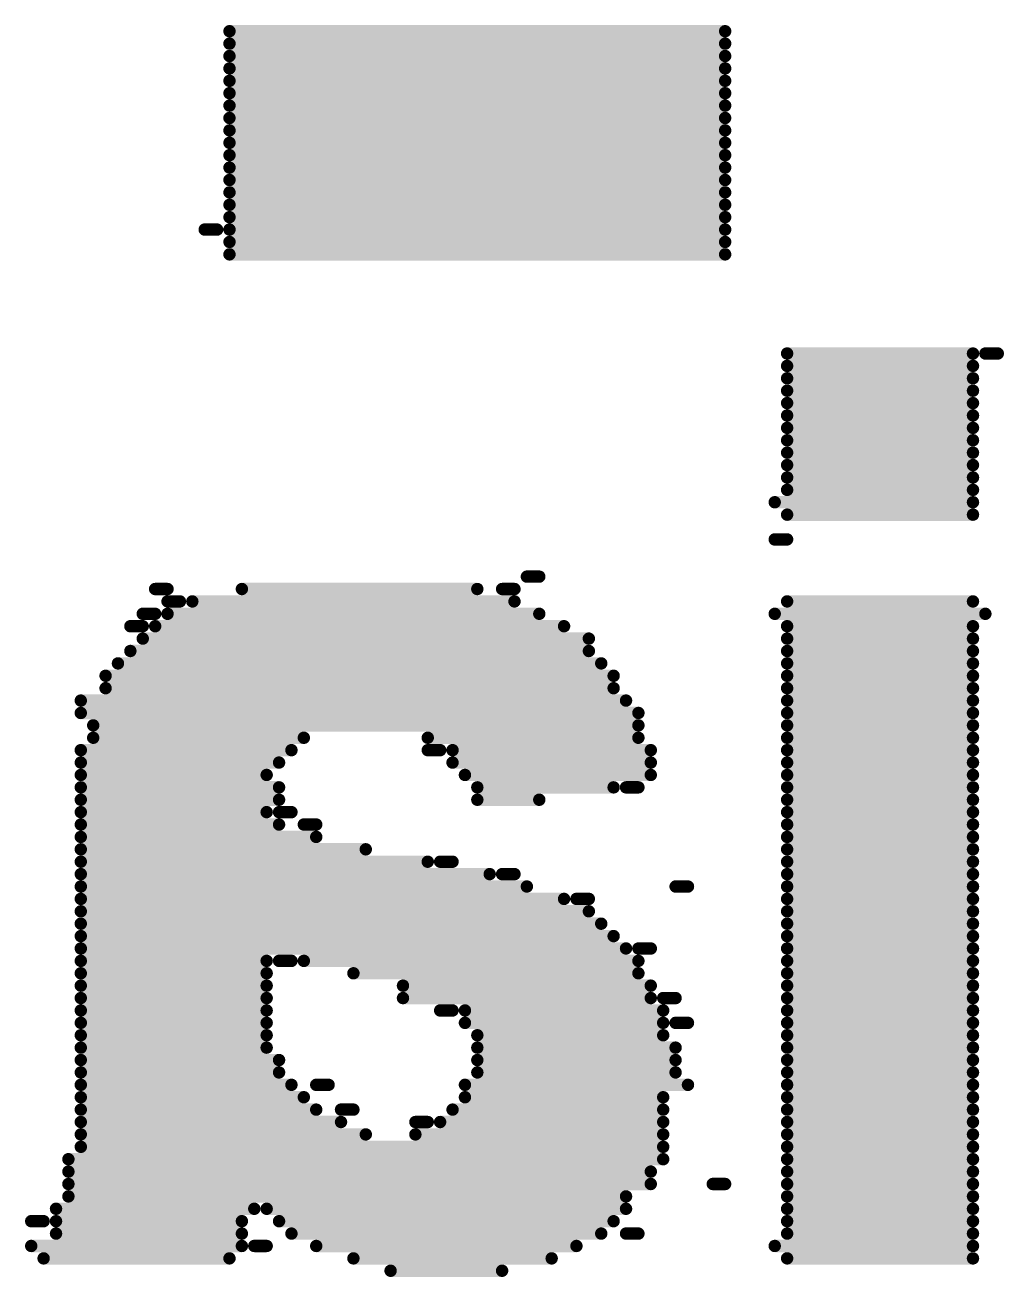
# Model space of a CAD drawing. Header units: millimetres. Extents: x -8 to 110, y -24 to 86.
# Drawn here: x 8.762 to 10.768, y 49.956 to 52.521 of the extents above; entities that cross this region are included whole.
import ezdxf

# ---------------------------------------------------------------- set-up
doc = ezdxf.new("R2010")
doc.units = ezdxf.units.MM
doc.layers.add('BottomOverlay', color=54, linetype='Continuous')

msp = doc.modelspace()

# ---------------------------------------------------------------- linework, layer by layer
at = {"layer": 'BottomOverlay', "const_width": 0.0254}
for points in [[(9.1808, 52.5082), (10.1968, 52.5082)], [(9.1808, 52.4828), (10.1968, 52.4828)], [(9.1808, 52.4574), (10.1968, 52.4574)], [(9.1808, 52.432), (10.1968, 52.432)], [(9.1808, 52.4066), (10.1968, 52.4066)], [(9.1808, 52.3812), (10.1968, 52.3812)], [(9.1808, 52.3558), (10.1968, 52.3558)], [(9.1808, 52.3304), (10.1968, 52.3304)], [(9.1808, 52.305), (10.1968, 52.305)], [(9.1808, 52.2796), (10.1968, 52.2796)], [(9.1808, 52.2542), (10.1968, 52.2542)], [(9.1808, 52.2288), (10.1968, 52.2288)], [(9.1808, 52.2034), (10.1968, 52.2034)], [(9.1808, 52.178), (10.1968, 52.178)], [(9.1808, 52.1526), (10.1968, 52.1526)], [(9.1808, 52.1272), (10.1968, 52.1272)], [(9.13, 52.1018), (9.1554, 52.1018)], [(9.1808, 52.1018), (10.1968, 52.1018)], [(9.1808, 52.0764), (10.1968, 52.0764)], [(9.1808, 52.051), (10.1968, 52.051)], [(10.3238, 51.8478), (10.7048, 51.8478)], [(10.7302, 51.8478), (10.7556, 51.8478)], [(10.3238, 51.8224), (10.7048, 51.8224)], [(10.3238, 51.797), (10.7048, 51.797)], [(10.3238, 51.7716), (10.7048, 51.7716)], [(10.3238, 51.7462), (10.7048, 51.7462)], [(10.3238, 51.7208), (10.7048, 51.7208)], [(10.3238, 51.6954), (10.7048, 51.6954)], [(10.3238, 51.67), (10.7048, 51.67)], [(10.3238, 51.6446), (10.7048, 51.6446)], [(10.3238, 51.6192), (10.7048, 51.6192)], [(10.3238, 51.5938), (10.7048, 51.5938)], [(10.3238, 51.5684), (10.7048, 51.5684)], [(10.2984, 51.543), (10.7048, 51.543)], [(10.3238, 51.5176), (10.7048, 51.5176)], [(10.2984, 51.4668), (10.3238, 51.4668)], [(9.7904, 51.3906), (9.8158, 51.3906)], [(9.0284, 51.3652), (9.0538, 51.3652)], [(9.2062, 51.3652), (9.6888, 51.3652)], [(9.7396, 51.3652), (9.765, 51.3652)], [(9.0538, 51.3398), (9.0792, 51.3398)], [(9.1046, 51.3398), (9.765, 51.3398)], [(10.3238, 51.3398), (10.7048, 51.3398)], [(9.003, 51.3144), (9.0284, 51.3144)], [(9.0538, 51.3144), (9.8158, 51.3144)], [(10.2984, 51.3144), (10.7302, 51.3144)], [(8.9776, 51.289), (9.003, 51.289)], [(9.0284, 51.289), (9.8666, 51.289)], [(10.3238, 51.289), (10.7048, 51.289)], [(9.003, 51.2636), (9.9174, 51.2636)], [(10.3238, 51.2636), (10.7048, 51.2636)], [(8.9776, 51.2382), (9.9174, 51.2382)], [(10.3238, 51.2382), (10.7048, 51.2382)], [(8.9522, 51.2128), (9.9428, 51.2128)], [(10.3238, 51.2128), (10.7048, 51.2128)], [(8.9268, 51.1874), (9.9682, 51.1874)], [(10.3238, 51.1874), (10.7048, 51.1874)], [(8.9268, 51.162), (9.9682, 51.162)], [(10.3238, 51.162), (10.7048, 51.162)], [(8.876, 51.1366), (9.9936, 51.1366)], [(10.3238, 51.1366), (10.7048, 51.1366)], [(8.876, 51.1112), (10.019, 51.1112)], [(10.3238, 51.1112), (10.7048, 51.1112)], [(8.9014, 51.0858), (10.019, 51.0858)], [(10.3238, 51.0858), (10.7048, 51.0858)], [(8.9014, 51.0604), (9.3332, 51.0604)], [(9.5872, 51.0604), (10.019, 51.0604)], [(10.3238, 51.0604), (10.7048, 51.0604)], [(8.876, 51.035), (9.3078, 51.035)], [(9.5872, 51.035), (9.6126, 51.035)], [(9.638, 51.035), (10.0444, 51.035)], [(10.3238, 51.035), (10.7048, 51.035)], [(8.876, 51.0096), (9.2824, 51.0096)], [(9.638, 51.0096), (10.0444, 51.0096)], [(10.3238, 51.0096), (10.7048, 51.0096)], [(8.876, 50.9842), (9.257, 50.9842)], [(9.6634, 50.9842), (10.0444, 50.9842)], [(10.3238, 50.9842), (10.7048, 50.9842)], [(8.876, 50.9588), (9.2824, 50.9588)], [(9.6888, 50.9588), (9.9682, 50.9588)], [(9.9936, 50.9588), (10.019, 50.9588)], [(10.3238, 50.9588), (10.7048, 50.9588)], [(8.876, 50.9334), (9.2824, 50.9334)], [(9.6888, 50.9334), (9.8158, 50.9334)], [(10.3238, 50.9334), (10.7048, 50.9334)], [(8.876, 50.908), (9.257, 50.908)], [(9.2824, 50.908), (9.3078, 50.908)], [(10.3238, 50.908), (10.7048, 50.908)], [(8.876, 50.8826), (9.2824, 50.8826)], [(9.3332, 50.8826), (9.3586, 50.8826)], [(10.3238, 50.8826), (10.7048, 50.8826)], [(8.876, 50.8572), (9.3586, 50.8572)], [(10.3238, 50.8572), (10.7048, 50.8572)], [(8.876, 50.8318), (9.4602, 50.8318)], [(10.3238, 50.8318), (10.7048, 50.8318)], [(8.876, 50.8064), (9.5872, 50.8064)], [(9.6126, 50.8064), (9.638, 50.8064)], [(10.3238, 50.8064), (10.7048, 50.8064)], [(8.876, 50.781), (9.7142, 50.781)], [(9.7396, 50.781), (9.765, 50.781)], [(10.3238, 50.781), (10.7048, 50.781)], [(8.876, 50.7556), (9.7904, 50.7556)], [(10.0952, 50.7556), (10.1206, 50.7556)], [(10.3238, 50.7556), (10.7048, 50.7556)], [(8.876, 50.7302), (9.8666, 50.7302)], [(9.892, 50.7302), (9.9174, 50.7302)], [(10.3238, 50.7302), (10.7048, 50.7302)], [(8.876, 50.7048), (9.9174, 50.7048)], [(10.3238, 50.7048), (10.7048, 50.7048)], [(8.876, 50.6794), (9.9428, 50.6794)], [(8.876, 50.654), (9.9682, 50.654)], [(10.3238, 50.6794), (10.7048, 50.6794)], [(10.3238, 50.654), (10.7048, 50.654)], [(8.876, 50.6286), (9.9936, 50.6286)], [(10.019, 50.6286), (10.0444, 50.6286)], [(10.3238, 50.6286), (10.7048, 50.6286)], [(8.876, 50.6032), (9.257, 50.6032)], [(9.2824, 50.6032), (9.3078, 50.6032)], [(9.3332, 50.6032), (10.019, 50.6032)], [(10.3238, 50.6032), (10.7048, 50.6032)], [(8.876, 50.5778), (9.257, 50.5778)], [(9.4348, 50.5778), (10.019, 50.5778)], [(10.3238, 50.5778), (10.7048, 50.5778)], [(8.876, 50.5524), (9.257, 50.5524)], [(9.5364, 50.5524), (10.0444, 50.5524)], [(10.3238, 50.5524), (10.7048, 50.5524)], [(8.876, 50.527), (9.257, 50.527)], [(9.5364, 50.527), (10.0444, 50.527)], [(10.0698, 50.527), (10.0952, 50.527)], [(10.3238, 50.527), (10.7048, 50.527)], [(8.876, 50.5016), (9.257, 50.5016)], [(9.6126, 50.5016), (9.638, 50.5016)], [(9.6634, 50.5016), (10.0698, 50.5016)], [(10.3238, 50.5016), (10.7048, 50.5016)], [(8.876, 50.4762), (9.257, 50.4762)], [(9.6634, 50.4762), (10.0698, 50.4762)], [(10.0952, 50.4762), (10.1206, 50.4762)], [(10.3238, 50.4762), (10.7048, 50.4762)], [(8.876, 50.4508), (9.257, 50.4508)], [(9.6888, 50.4508), (10.0698, 50.4508)], [(10.3238, 50.4508), (10.7048, 50.4508)], [(8.876, 50.4254), (9.257, 50.4254)], [(9.6888, 50.4254), (10.0952, 50.4254)], [(10.3238, 50.4254), (10.7048, 50.4254)], [(8.876, 50.4), (9.2824, 50.4)], [(9.6888, 50.4), (10.0952, 50.4)], [(10.3238, 50.4), (10.7048, 50.4)], [(8.876, 50.3746), (9.2824, 50.3746)], [(9.6888, 50.3746), (10.0952, 50.3746)], [(10.3238, 50.3746), (10.7048, 50.3746)], [(8.876, 50.3492), (9.3078, 50.3492)], [(9.3586, 50.3492), (9.384, 50.3492)], [(9.6634, 50.3492), (10.1206, 50.3492)], [(10.3238, 50.3492), (10.7048, 50.3492)], [(8.876, 50.3238), (9.3332, 50.3238)], [(9.6634, 50.3238), (10.0698, 50.3238)], [(10.3238, 50.3238), (10.7048, 50.3238)], [(8.876, 50.2984), (9.3586, 50.2984)], [(9.4094, 50.2984), (9.4348, 50.2984)], [(9.638, 50.2984), (10.0698, 50.2984)], [(10.3238, 50.2984), (10.7048, 50.2984)], [(8.876, 50.273), (9.4094, 50.273)], [(9.5618, 50.273), (9.5872, 50.273)], [(9.6126, 50.273), (10.0698, 50.273)], [(10.3238, 50.273), (10.7048, 50.273)], [(8.876, 50.2476), (9.4602, 50.2476)], [(9.5618, 50.2476), (10.0698, 50.2476)], [(10.3238, 50.2476), (10.7048, 50.2476)], [(8.876, 50.2222), (10.0698, 50.2222)], [(10.3238, 50.2222), (10.7048, 50.2222)], [(8.8506, 50.1968), (10.0698, 50.1968)], [(10.3238, 50.1968), (10.7048, 50.1968)], [(8.8506, 50.1714), (10.0444, 50.1714)], [(10.3238, 50.1714), (10.7048, 50.1714)], [(8.8506, 50.146), (10.0444, 50.146)], [(10.1714, 50.146), (10.1968, 50.146)], [(10.3238, 50.146), (10.7048, 50.146)], [(8.8506, 50.1206), (9.9936, 50.1206)], [(10.3238, 50.1206), (10.7048, 50.1206)], [(8.8252, 50.0952), (9.2316, 50.0952)], [(9.257, 50.0952), (9.9936, 50.0952)], [(10.3238, 50.0952), (10.7048, 50.0952)], [(8.7744, 50.0698), (8.7998, 50.0698)], [(8.8252, 50.0698), (9.2062, 50.0698)], [(9.2824, 50.0698), (9.9682, 50.0698)], [(10.3238, 50.0698), (10.7048, 50.0698)], [(8.8252, 50.0444), (9.2062, 50.0444)], [(9.3078, 50.0444), (9.9428, 50.0444)], [(9.9936, 50.0444), (10.019, 50.0444)], [(10.3238, 50.0444), (10.7048, 50.0444)], [(8.7744, 50.019), (9.2062, 50.019)], [(9.2316, 50.019), (9.257, 50.019)], [(9.3586, 50.019), (9.892, 50.019)], [(10.2984, 50.019), (10.7048, 50.019)], [(8.7998, 49.9936), (9.1808, 49.9936)], [(9.4348, 49.9936), (9.8412, 49.9936)], [(10.3238, 49.9936), (10.7048, 49.9936)], [(9.511, 49.9682), (9.7396, 49.9682)]]:
    msp.add_lwpolyline(points, dxfattribs=at)
at = {"layer": 'BottomOverlay', "const_width": 0.0127}
for points in [[(9.1745, 52.5082, 1), (9.1872, 52.5082, 1)], [(10.1905, 52.5082, 1), (10.2032, 52.5082, 1)], [(9.1745, 52.4828, 1), (9.1872, 52.4828, 1)], [(10.1905, 52.4828, 1), (10.2032, 52.4828, 1)], [(9.1745, 52.4574, 1), (9.1872, 52.4574, 1)], [(10.1905, 52.4574, 1), (10.2032, 52.4574, 1)], [(9.1745, 52.432, 1), (9.1872, 52.432, 1)], [(10.1905, 52.432, 1), (10.2032, 52.432, 1)], [(9.1745, 52.4066, 1), (9.1872, 52.4066, 1)], [(10.1905, 52.4066, 1), (10.2032, 52.4066, 1)], [(9.1745, 52.3812, 1), (9.1872, 52.3812, 1)], [(10.1905, 52.3812, 1), (10.2032, 52.3812, 1)], [(9.1745, 52.3558, 1), (9.1872, 52.3558, 1)], [(10.1905, 52.3558, 1), (10.2032, 52.3558, 1)], [(9.1745, 52.3304, 1), (9.1872, 52.3304, 1)], [(10.1905, 52.3304, 1), (10.2032, 52.3304, 1)], [(9.1745, 52.305, 1), (9.1872, 52.305, 1)], [(10.1905, 52.305, 1), (10.2032, 52.305, 1)], [(9.1745, 52.2796, 1), (9.1872, 52.2796, 1)], [(10.1905, 52.2796, 1), (10.2032, 52.2796, 1)], [(9.1745, 52.2542, 1), (9.1872, 52.2542, 1)], [(10.1905, 52.2542, 1), (10.2032, 52.2542, 1)], [(9.1745, 52.2288, 1), (9.1872, 52.2288, 1)], [(10.1905, 52.2288, 1), (10.2032, 52.2288, 1)], [(9.1745, 52.2034, 1), (9.1872, 52.2034, 1)], [(10.1905, 52.2034, 1), (10.2032, 52.2034, 1)], [(9.1745, 52.178, 1), (9.1872, 52.178, 1)], [(10.1905, 52.178, 1), (10.2032, 52.178, 1)], [(9.1745, 52.1526, 1), (9.1872, 52.1526, 1)], [(10.1905, 52.1526, 1), (10.2032, 52.1526, 1)], [(9.1745, 52.1272, 1), (9.1872, 52.1272, 1)], [(10.1905, 52.1272, 1), (10.2032, 52.1272, 1)], [(9.1237, 52.1018, 1), (9.1364, 52.1018, 1)], [(9.1491, 52.1018, 1), (9.1618, 52.1018, 1)], [(9.1745, 52.1018, 1), (9.1872, 52.1018, 1)], [(10.1905, 52.1018, 1), (10.2032, 52.1018, 1)], [(9.1745, 52.0764, 1), (9.1872, 52.0764, 1)], [(10.1905, 52.0764, 1), (10.2032, 52.0764, 1)], [(9.1745, 52.051, 1), (9.1872, 52.051, 1)], [(10.1905, 52.051, 1), (10.2032, 52.051, 1)], [(10.3175, 51.8478, 1), (10.3302, 51.8478, 1)], [(10.6985, 51.8478, 1), (10.7112, 51.8478, 1)], [(10.7239, 51.8478, 1), (10.7366, 51.8478, 1)], [(10.7493, 51.8478, 1), (10.762, 51.8478, 1)], [(10.3175, 51.8224, 1), (10.3302, 51.8224, 1)], [(10.6985, 51.8224, 1), (10.7112, 51.8224, 1)], [(10.3175, 51.797, 1), (10.3302, 51.797, 1)], [(10.6985, 51.797, 1), (10.7112, 51.797, 1)], [(10.3175, 51.7716, 1), (10.3302, 51.7716, 1)], [(10.6985, 51.7716, 1), (10.7112, 51.7716, 1)], [(10.3175, 51.7462, 1), (10.3302, 51.7462, 1)], [(10.6985, 51.7462, 1), (10.7112, 51.7462, 1)], [(10.3175, 51.7208, 1), (10.3302, 51.7208, 1)], [(10.6985, 51.7208, 1), (10.7112, 51.7208, 1)], [(10.3175, 51.6954, 1), (10.3302, 51.6954, 1)], [(10.6985, 51.6954, 1), (10.7112, 51.6954, 1)], [(10.3175, 51.67, 1), (10.3302, 51.67, 1)], [(10.6985, 51.67, 1), (10.7112, 51.67, 1)], [(10.3175, 51.6446, 1), (10.3302, 51.6446, 1)], [(10.6985, 51.6446, 1), (10.7112, 51.6446, 1)], [(10.3175, 51.6192, 1), (10.3302, 51.6192, 1)], [(10.6985, 51.6192, 1), (10.7112, 51.6192, 1)], [(10.3175, 51.5938, 1), (10.3302, 51.5938, 1)], [(10.6985, 51.5938, 1), (10.7112, 51.5938, 1)], [(10.3175, 51.5684, 1), (10.3302, 51.5684, 1)], [(10.6985, 51.5684, 1), (10.7112, 51.5684, 1)], [(10.2921, 51.543, 1), (10.3048, 51.543, 1)], [(10.6985, 51.543, 1), (10.7112, 51.543, 1)], [(10.3175, 51.5176, 1), (10.3302, 51.5176, 1)], [(10.6985, 51.5176, 1), (10.7112, 51.5176, 1)], [(10.2921, 51.4668, 1), (10.3048, 51.4668, 1)], [(10.3175, 51.4668, 1), (10.3302, 51.4668, 1)], [(9.7841, 51.3906, 1), (9.7968, 51.3906, 1)], [(9.8095, 51.3906, 1), (9.8222, 51.3906, 1)], [(9.0221, 51.3652, 1), (9.0348, 51.3652, 1)], [(9.0475, 51.3652, 1), (9.0602, 51.3652, 1)], [(9.1999, 51.3652, 1), (9.2126, 51.3652, 1)], [(9.6825, 51.3652, 1), (9.6952, 51.3652, 1)], [(9.7333, 51.3652, 1), (9.746, 51.3652, 1)], [(9.7587, 51.3652, 1), (9.7714, 51.3652, 1)], [(9.0475, 51.3398, 1), (9.0602, 51.3398, 1)], [(9.0729, 51.3398, 1), (9.0856, 51.3398, 1)], [(9.0983, 51.3398, 1), (9.111, 51.3398, 1)], [(9.7587, 51.3398, 1), (9.7714, 51.3398, 1)], [(10.3175, 51.3398, 1), (10.3302, 51.3398, 1)], [(10.6985, 51.3398, 1), (10.7112, 51.3398, 1)], [(8.9967, 51.3144, 1), (9.0094, 51.3144, 1)], [(9.0221, 51.3144, 1), (9.0348, 51.3144, 1)], [(9.0475, 51.3144, 1), (9.0602, 51.3144, 1)], [(9.8095, 51.3144, 1), (9.8222, 51.3144, 1)], [(10.2921, 51.3144, 1), (10.3048, 51.3144, 1)], [(10.7239, 51.3144, 1), (10.7366, 51.3144, 1)], [(8.9713, 51.289, 1), (8.984, 51.289, 1)], [(8.9967, 51.289, 1), (9.0094, 51.289, 1)], [(9.0221, 51.289, 1), (9.0348, 51.289, 1)], [(9.8603, 51.289, 1), (9.873, 51.289, 1)], [(10.3175, 51.289, 1), (10.3302, 51.289, 1)], [(10.6985, 51.289, 1), (10.7112, 51.289, 1)], [(8.9967, 51.2636, 1), (9.0094, 51.2636, 1)], [(9.9111, 51.2636, 1), (9.9238, 51.2636, 1)], [(10.3175, 51.2636, 1), (10.3302, 51.2636, 1)], [(10.6985, 51.2636, 1), (10.7112, 51.2636, 1)], [(8.9713, 51.2382, 1), (8.984, 51.2382, 1)], [(9.9111, 51.2382, 1), (9.9238, 51.2382, 1)], [(10.3175, 51.2382, 1), (10.3302, 51.2382, 1)], [(10.6985, 51.2382, 1), (10.7112, 51.2382, 1)], [(8.9459, 51.2128, 1), (8.9586, 51.2128, 1)], [(9.9365, 51.2128, 1), (9.9492, 51.2128, 1)], [(10.3175, 51.2128, 1), (10.3302, 51.2128, 1)], [(10.6985, 51.2128, 1), (10.7112, 51.2128, 1)], [(8.9205, 51.1874, 1), (8.9332, 51.1874, 1)], [(9.9619, 51.1874, 1), (9.9746, 51.1874, 1)], [(10.3175, 51.1874, 1), (10.3302, 51.1874, 1)], [(10.6985, 51.1874, 1), (10.7112, 51.1874, 1)], [(8.9205, 51.162, 1), (8.9332, 51.162, 1)], [(9.9619, 51.162, 1), (9.9746, 51.162, 1)], [(10.3175, 51.162, 1), (10.3302, 51.162, 1)], [(10.6985, 51.162, 1), (10.7112, 51.162, 1)], [(8.8697, 51.1366, 1), (8.8824, 51.1366, 1)], [(9.9873, 51.1366, 1), (10, 51.1366, 1)], [(10.3175, 51.1366, 1), (10.3302, 51.1366, 1)], [(10.6985, 51.1366, 1), (10.7112, 51.1366, 1)], [(8.8697, 51.1112, 1), (8.8824, 51.1112, 1)], [(10.0127, 51.1112, 1), (10.0254, 51.1112, 1)], [(10.3175, 51.1112, 1), (10.3302, 51.1112, 1)], [(10.6985, 51.1112, 1), (10.7112, 51.1112, 1)], [(8.8951, 51.0858, 1), (8.9078, 51.0858, 1)], [(10.0127, 51.0858, 1), (10.0254, 51.0858, 1)], [(10.3175, 51.0858, 1), (10.3302, 51.0858, 1)], [(10.6985, 51.0858, 1), (10.7112, 51.0858, 1)], [(8.8951, 51.0604, 1), (8.9078, 51.0604, 1)], [(9.3269, 51.0604, 1), (9.3396, 51.0604, 1)], [(9.5809, 51.0604, 1), (9.5936, 51.0604, 1)], [(10.0127, 51.0604, 1), (10.0254, 51.0604, 1)], [(10.3175, 51.0604, 1), (10.3302, 51.0604, 1)], [(10.6985, 51.0604, 1), (10.7112, 51.0604, 1)], [(8.8697, 51.035, 1), (8.8824, 51.035, 1)], [(9.3015, 51.035, 1), (9.3142, 51.035, 1)], [(9.5809, 51.035, 1), (9.5936, 51.035, 1)], [(9.6063, 51.035, 1), (9.619, 51.035, 1)], [(9.6317, 51.035, 1), (9.6444, 51.035, 1)], [(10.0381, 51.035, 1), (10.0508, 51.035, 1)], [(10.3175, 51.035, 1), (10.3302, 51.035, 1)], [(10.6985, 51.035, 1), (10.7112, 51.035, 1)], [(8.8697, 51.0096, 1), (8.8824, 51.0096, 1)], [(9.2761, 51.0096, 1), (9.2888, 51.0096, 1)], [(9.6317, 51.0096, 1), (9.6444, 51.0096, 1)], [(10.0381, 51.0096, 1), (10.0508, 51.0096, 1)], [(10.3175, 51.0096, 1), (10.3302, 51.0096, 1)], [(10.6985, 51.0096, 1), (10.7112, 51.0096, 1)], [(8.8697, 50.9842, 1), (8.8824, 50.9842, 1)], [(9.2507, 50.9842, 1), (9.2634, 50.9842, 1)], [(9.6571, 50.9842, 1), (9.6698, 50.9842, 1)], [(10.0381, 50.9842, 1), (10.0508, 50.9842, 1)], [(10.3175, 50.9842, 1), (10.3302, 50.9842, 1)], [(10.6985, 50.9842, 1), (10.7112, 50.9842, 1)], [(8.8697, 50.9588, 1), (8.8824, 50.9588, 1)], [(9.2761, 50.9588, 1), (9.2888, 50.9588, 1)], [(9.6825, 50.9588, 1), (9.6952, 50.9588, 1)], [(9.9619, 50.9588, 1), (9.9746, 50.9588, 1)], [(9.9873, 50.9588, 1), (10, 50.9588, 1)], [(10.0127, 50.9588, 1), (10.0254, 50.9588, 1)], [(10.3175, 50.9588, 1), (10.3302, 50.9588, 1)], [(10.6985, 50.9588, 1), (10.7112, 50.9588, 1)], [(8.8697, 50.9334, 1), (8.8824, 50.9334, 1)], [(9.2761, 50.9334, 1), (9.2888, 50.9334, 1)], [(9.6825, 50.9334, 1), (9.6952, 50.9334, 1)], [(9.8095, 50.9334, 1), (9.8222, 50.9334, 1)], [(10.3175, 50.9334, 1), (10.3302, 50.9334, 1)], [(10.6985, 50.9334, 1), (10.7112, 50.9334, 1)], [(8.8697, 50.908, 1), (8.8824, 50.908, 1)], [(9.2507, 50.908, 1), (9.2634, 50.908, 1)], [(9.2761, 50.908, 1), (9.2888, 50.908, 1)], [(9.3015, 50.908, 1), (9.3142, 50.908, 1)], [(10.3175, 50.908, 1), (10.3302, 50.908, 1)], [(10.6985, 50.908, 1), (10.7112, 50.908, 1)], [(8.8697, 50.8826, 1), (8.8824, 50.8826, 1)], [(9.2761, 50.8826, 1), (9.2888, 50.8826, 1)], [(9.3269, 50.8826, 1), (9.3396, 50.8826, 1)], [(9.3523, 50.8826, 1), (9.365, 50.8826, 1)], [(10.3175, 50.8826, 1), (10.3302, 50.8826, 1)], [(10.6985, 50.8826, 1), (10.7112, 50.8826, 1)], [(8.8697, 50.8572, 1), (8.8824, 50.8572, 1)], [(9.3523, 50.8572, 1), (9.365, 50.8572, 1)], [(10.3175, 50.8572, 1), (10.3302, 50.8572, 1)], [(10.6985, 50.8572, 1), (10.7112, 50.8572, 1)], [(8.8697, 50.8318, 1), (8.8824, 50.8318, 1)], [(9.4539, 50.8318, 1), (9.4666, 50.8318, 1)], [(10.3175, 50.8318, 1), (10.3302, 50.8318, 1)], [(10.6985, 50.8318, 1), (10.7112, 50.8318, 1)], [(8.8697, 50.8064, 1), (8.8824, 50.8064, 1)], [(9.5809, 50.8064, 1), (9.5936, 50.8064, 1)], [(9.6063, 50.8064, 1), (9.619, 50.8064, 1)], [(9.6317, 50.8064, 1), (9.6444, 50.8064, 1)], [(10.3175, 50.8064, 1), (10.3302, 50.8064, 1)], [(10.6985, 50.8064, 1), (10.7112, 50.8064, 1)], [(8.8697, 50.781, 1), (8.8824, 50.781, 1)], [(9.7079, 50.781, 1), (9.7206, 50.781, 1)], [(9.7333, 50.781, 1), (9.746, 50.781, 1)], [(9.7587, 50.781, 1), (9.7714, 50.781, 1)], [(10.3175, 50.781, 1), (10.3302, 50.781, 1)], [(10.6985, 50.781, 1), (10.7112, 50.781, 1)], [(8.8697, 50.7556, 1), (8.8824, 50.7556, 1)], [(9.7841, 50.7556, 1), (9.7968, 50.7556, 1)], [(10.0889, 50.7556, 1), (10.1016, 50.7556, 1)], [(10.1143, 50.7556, 1), (10.127, 50.7556, 1)], [(10.3175, 50.7556, 1), (10.3302, 50.7556, 1)], [(10.6985, 50.7556, 1), (10.7112, 50.7556, 1)], [(8.8697, 50.7302, 1), (8.8824, 50.7302, 1)], [(9.8603, 50.7302, 1), (9.873, 50.7302, 1)], [(9.8857, 50.7302, 1), (9.8984, 50.7302, 1)], [(9.9111, 50.7302, 1), (9.9238, 50.7302, 1)], [(10.3175, 50.7302, 1), (10.3302, 50.7302, 1)], [(10.6985, 50.7302, 1), (10.7112, 50.7302, 1)], [(8.8697, 50.7048, 1), (8.8824, 50.7048, 1)], [(9.9111, 50.7048, 1), (9.9238, 50.7048, 1)], [(10.3175, 50.7048, 1), (10.3302, 50.7048, 1)], [(10.6985, 50.7048, 1), (10.7112, 50.7048, 1)], [(8.8697, 50.6794, 1), (8.8824, 50.6794, 1)], [(8.8697, 50.654, 1), (8.8824, 50.654, 1)], [(9.9365, 50.6794, 1), (9.9492, 50.6794, 1)], [(9.9619, 50.654, 1), (9.9746, 50.654, 1)], [(10.3175, 50.6794, 1), (10.3302, 50.6794, 1)], [(10.3175, 50.654, 1), (10.3302, 50.654, 1)], [(10.6985, 50.6794, 1), (10.7112, 50.6794, 1)], [(10.6985, 50.654, 1), (10.7112, 50.654, 1)], [(8.8697, 50.6286, 1), (8.8824, 50.6286, 1)], [(9.9873, 50.6286, 1), (10, 50.6286, 1)], [(10.0127, 50.6286, 1), (10.0254, 50.6286, 1)], [(10.0381, 50.6286, 1), (10.0508, 50.6286, 1)], [(10.3175, 50.6286, 1), (10.3302, 50.6286, 1)], [(10.6985, 50.6286, 1), (10.7112, 50.6286, 1)], [(8.8697, 50.6032, 1), (8.8824, 50.6032, 1)], [(9.2507, 50.6032, 1), (9.2634, 50.6032, 1)], [(9.2761, 50.6032, 1), (9.2888, 50.6032, 1)], [(9.3015, 50.6032, 1), (9.3142, 50.6032, 1)], [(9.3269, 50.6032, 1), (9.3396, 50.6032, 1)], [(10.0127, 50.6032, 1), (10.0254, 50.6032, 1)], [(10.3175, 50.6032, 1), (10.3302, 50.6032, 1)], [(10.6985, 50.6032, 1), (10.7112, 50.6032, 1)], [(8.8697, 50.5778, 1), (8.8824, 50.5778, 1)], [(9.2507, 50.5778, 1), (9.2634, 50.5778, 1)], [(9.4285, 50.5778, 1), (9.4412, 50.5778, 1)], [(10.0127, 50.5778, 1), (10.0254, 50.5778, 1)], [(10.3175, 50.5778, 1), (10.3302, 50.5778, 1)], [(10.6985, 50.5778, 1), (10.7112, 50.5778, 1)], [(8.8697, 50.5524, 1), (8.8824, 50.5524, 1)], [(9.2507, 50.5524, 1), (9.2634, 50.5524, 1)], [(9.5301, 50.5524, 1), (9.5428, 50.5524, 1)], [(10.0381, 50.5524, 1), (10.0508, 50.5524, 1)], [(10.3175, 50.5524, 1), (10.3302, 50.5524, 1)], [(10.6985, 50.5524, 1), (10.7112, 50.5524, 1)], [(8.8697, 50.527, 1), (8.8824, 50.527, 1)], [(9.2507, 50.527, 1), (9.2634, 50.527, 1)], [(9.5301, 50.527, 1), (9.5428, 50.527, 1)], [(10.0381, 50.527, 1), (10.0508, 50.527, 1)], [(10.0635, 50.527, 1), (10.0762, 50.527, 1)], [(10.0889, 50.527, 1), (10.1016, 50.527, 1)], [(10.3175, 50.527, 1), (10.3302, 50.527, 1)], [(10.6985, 50.527, 1), (10.7112, 50.527, 1)], [(8.8697, 50.5016, 1), (8.8824, 50.5016, 1)], [(9.2507, 50.5016, 1), (9.2634, 50.5016, 1)], [(9.6063, 50.5016, 1), (9.619, 50.5016, 1)], [(9.6317, 50.5016, 1), (9.6444, 50.5016, 1)], [(9.6571, 50.5016, 1), (9.6698, 50.5016, 1)], [(10.0635, 50.5016, 1), (10.0762, 50.5016, 1)], [(10.3175, 50.5016, 1), (10.3302, 50.5016, 1)], [(10.6985, 50.5016, 1), (10.7112, 50.5016, 1)], [(8.8697, 50.4762, 1), (8.8824, 50.4762, 1)], [(9.2507, 50.4762, 1), (9.2634, 50.4762, 1)], [(9.6571, 50.4762, 1), (9.6698, 50.4762, 1)], [(10.0635, 50.4762, 1), (10.0762, 50.4762, 1)], [(10.0889, 50.4762, 1), (10.1016, 50.4762, 1)], [(10.1143, 50.4762, 1), (10.127, 50.4762, 1)], [(10.3175, 50.4762, 1), (10.3302, 50.4762, 1)], [(10.6985, 50.4762, 1), (10.7112, 50.4762, 1)], [(8.8697, 50.4508, 1), (8.8824, 50.4508, 1)], [(9.2507, 50.4508, 1), (9.2634, 50.4508, 1)], [(9.6825, 50.4508, 1), (9.6952, 50.4508, 1)], [(10.0635, 50.4508, 1), (10.0762, 50.4508, 1)], [(10.3175, 50.4508, 1), (10.3302, 50.4508, 1)], [(10.6985, 50.4508, 1), (10.7112, 50.4508, 1)], [(8.8697, 50.4254, 1), (8.8824, 50.4254, 1)], [(9.2507, 50.4254, 1), (9.2634, 50.4254, 1)], [(9.6825, 50.4254, 1), (9.6952, 50.4254, 1)], [(10.0889, 50.4254, 1), (10.1016, 50.4254, 1)], [(10.3175, 50.4254, 1), (10.3302, 50.4254, 1)], [(10.6985, 50.4254, 1), (10.7112, 50.4254, 1)], [(8.8697, 50.4, 1), (8.8824, 50.4, 1)], [(9.2761, 50.4, 1), (9.2888, 50.4, 1)], [(9.6825, 50.4, 1), (9.6952, 50.4, 1)], [(10.0889, 50.4, 1), (10.1016, 50.4, 1)], [(10.3175, 50.4, 1), (10.3302, 50.4, 1)], [(10.6985, 50.4, 1), (10.7112, 50.4, 1)], [(8.8697, 50.3746, 1), (8.8824, 50.3746, 1)], [(9.2761, 50.3746, 1), (9.2888, 50.3746, 1)], [(9.6825, 50.3746, 1), (9.6952, 50.3746, 1)], [(10.0889, 50.3746, 1), (10.1016, 50.3746, 1)], [(10.3175, 50.3746, 1), (10.3302, 50.3746, 1)], [(10.6985, 50.3746, 1), (10.7112, 50.3746, 1)], [(8.8697, 50.3492, 1), (8.8824, 50.3492, 1)], [(9.3015, 50.3492, 1), (9.3142, 50.3492, 1)], [(9.3523, 50.3492, 1), (9.365, 50.3492, 1)], [(9.3777, 50.3492, 1), (9.3904, 50.3492, 1)], [(9.6571, 50.3492, 1), (9.6698, 50.3492, 1)], [(10.1143, 50.3492, 1), (10.127, 50.3492, 1)], [(10.3175, 50.3492, 1), (10.3302, 50.3492, 1)], [(10.6985, 50.3492, 1), (10.7112, 50.3492, 1)], [(8.8697, 50.3238, 1), (8.8824, 50.3238, 1)], [(9.3269, 50.3238, 1), (9.3396, 50.3238, 1)], [(9.6571, 50.3238, 1), (9.6698, 50.3238, 1)], [(10.0635, 50.3238, 1), (10.0762, 50.3238, 1)], [(10.3175, 50.3238, 1), (10.3302, 50.3238, 1)], [(10.6985, 50.3238, 1), (10.7112, 50.3238, 1)], [(8.8697, 50.2984, 1), (8.8824, 50.2984, 1)], [(9.3523, 50.2984, 1), (9.365, 50.2984, 1)], [(9.4031, 50.2984, 1), (9.4158, 50.2984, 1)], [(9.4285, 50.2984, 1), (9.4412, 50.2984, 1)], [(9.6317, 50.2984, 1), (9.6444, 50.2984, 1)], [(10.0635, 50.2984, 1), (10.0762, 50.2984, 1)], [(10.3175, 50.2984, 1), (10.3302, 50.2984, 1)], [(10.6985, 50.2984, 1), (10.7112, 50.2984, 1)], [(8.8697, 50.273, 1), (8.8824, 50.273, 1)], [(9.4031, 50.273, 1), (9.4158, 50.273, 1)], [(9.5555, 50.273, 1), (9.5682, 50.273, 1)], [(9.5809, 50.273, 1), (9.5936, 50.273, 1)], [(9.6063, 50.273, 1), (9.619, 50.273, 1)], [(10.0635, 50.273, 1), (10.0762, 50.273, 1)], [(10.3175, 50.273, 1), (10.3302, 50.273, 1)], [(10.6985, 50.273, 1), (10.7112, 50.273, 1)], [(8.8697, 50.2476, 1), (8.8824, 50.2476, 1)], [(9.4539, 50.2476, 1), (9.4666, 50.2476, 1)], [(9.5555, 50.2476, 1), (9.5682, 50.2476, 1)], [(10.0635, 50.2476, 1), (10.0762, 50.2476, 1)], [(10.3175, 50.2476, 1), (10.3302, 50.2476, 1)], [(10.6985, 50.2476, 1), (10.7112, 50.2476, 1)], [(8.8697, 50.2222, 1), (8.8824, 50.2222, 1)], [(10.0635, 50.2222, 1), (10.0762, 50.2222, 1)], [(10.3175, 50.2222, 1), (10.3302, 50.2222, 1)], [(10.6985, 50.2222, 1), (10.7112, 50.2222, 1)], [(8.8443, 50.1968, 1), (8.857, 50.1968, 1)], [(10.0635, 50.1968, 1), (10.0762, 50.1968, 1)], [(10.3175, 50.1968, 1), (10.3302, 50.1968, 1)], [(10.6985, 50.1968, 1), (10.7112, 50.1968, 1)], [(8.8443, 50.1714, 1), (8.857, 50.1714, 1)], [(10.0381, 50.1714, 1), (10.0508, 50.1714, 1)], [(10.3175, 50.1714, 1), (10.3302, 50.1714, 1)], [(10.6985, 50.1714, 1), (10.7112, 50.1714, 1)], [(8.8443, 50.146, 1), (8.857, 50.146, 1)], [(10.0381, 50.146, 1), (10.0508, 50.146, 1)], [(10.1651, 50.146, 1), (10.1778, 50.146, 1)], [(10.1905, 50.146, 1), (10.2032, 50.146, 1)], [(10.3175, 50.146, 1), (10.3302, 50.146, 1)], [(10.6985, 50.146, 1), (10.7112, 50.146, 1)], [(8.8443, 50.1206, 1), (8.857, 50.1206, 1)], [(9.9873, 50.1206, 1), (10, 50.1206, 1)], [(10.3175, 50.1206, 1), (10.3302, 50.1206, 1)], [(10.6985, 50.1206, 1), (10.7112, 50.1206, 1)], [(8.8189, 50.0952, 1), (8.8316, 50.0952, 1)], [(9.2253, 50.0952, 1), (9.238, 50.0952, 1)], [(9.2507, 50.0952, 1), (9.2634, 50.0952, 1)], [(9.9873, 50.0952, 1), (10, 50.0952, 1)], [(10.3175, 50.0952, 1), (10.3302, 50.0952, 1)], [(10.6985, 50.0952, 1), (10.7112, 50.0952, 1)], [(8.7681, 50.0698, 1), (8.7808, 50.0698, 1)], [(8.7935, 50.0698, 1), (8.8062, 50.0698, 1)], [(8.8189, 50.0698, 1), (8.8316, 50.0698, 1)], [(9.1999, 50.0698, 1), (9.2126, 50.0698, 1)], [(9.2761, 50.0698, 1), (9.2888, 50.0698, 1)], [(9.9619, 50.0698, 1), (9.9746, 50.0698, 1)], [(10.3175, 50.0698, 1), (10.3302, 50.0698, 1)], [(10.6985, 50.0698, 1), (10.7112, 50.0698, 1)], [(8.8189, 50.0444, 1), (8.8316, 50.0444, 1)], [(9.1999, 50.0444, 1), (9.2126, 50.0444, 1)], [(9.3015, 50.0444, 1), (9.3142, 50.0444, 1)], [(9.9365, 50.0444, 1), (9.9492, 50.0444, 1)], [(9.9873, 50.0444, 1), (10, 50.0444, 1)], [(10.0127, 50.0444, 1), (10.0254, 50.0444, 1)], [(10.3175, 50.0444, 1), (10.3302, 50.0444, 1)], [(10.6985, 50.0444, 1), (10.7112, 50.0444, 1)], [(8.7681, 50.019, 1), (8.7808, 50.019, 1)], [(9.1999, 50.019, 1), (9.2126, 50.019, 1)], [(9.2253, 50.019, 1), (9.238, 50.019, 1)], [(9.2507, 50.019, 1), (9.2634, 50.019, 1)], [(9.3523, 50.019, 1), (9.365, 50.019, 1)], [(9.8857, 50.019, 1), (9.8984, 50.019, 1)], [(10.2921, 50.019, 1), (10.3048, 50.019, 1)], [(10.6985, 50.019, 1), (10.7112, 50.019, 1)], [(8.7935, 49.9936, 1), (8.8062, 49.9936, 1)], [(9.1745, 49.9936, 1), (9.1872, 49.9936, 1)], [(9.4285, 49.9936, 1), (9.4412, 49.9936, 1)], [(9.8349, 49.9936, 1), (9.8476, 49.9936, 1)], [(10.3175, 49.9936, 1), (10.3302, 49.9936, 1)], [(10.6985, 49.9936, 1), (10.7112, 49.9936, 1)], [(9.5047, 49.9682, 1), (9.5174, 49.9682, 1)], [(9.7333, 49.9682, 1), (9.746, 49.9682, 1)]]:
    msp.add_lwpolyline(points, format="xyb", close=True, dxfattribs=at)

doc.saveas('drawing.dxf')
